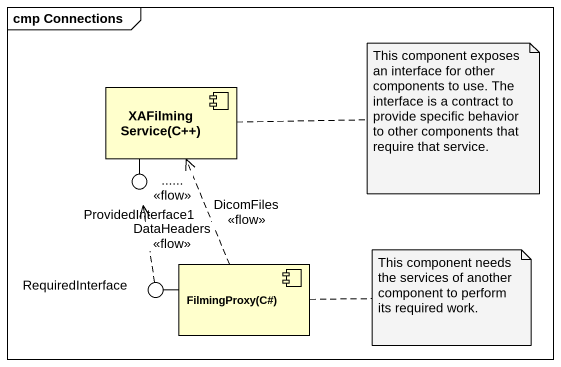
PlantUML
@startuml
mainframe cmp Connections
component "XAFilmingService(C++)" as XAFilmingService_C
() ProvidedInterface1
component "FilmingProxy(C#)" as FilmingProxy_C
() RequiredInterface
XAFilmingService_C -- ProvidedInterface1
FilmingProxy_C -left- RequiredInterface
FilmingProxy_C .up.> XAFilmingService_C : DicomFiles\n<<flow>>
FilmingProxy_C .up.> XAFilmingService_C : DataHeaders\n<<flow>>
FilmingProxy_C .up.> XAFilmingService_C : ......\n<<flow>>
RequiredInterface .up.> ProvidedInterface1
note right of XAFilmingService_C : This component exposes an interface for other components to use. The interface is a contract to provide specific behavior to other components that require that service.
note right of FilmingProxy_C : This component needs the services of another component to perform its required work.
@enduml
